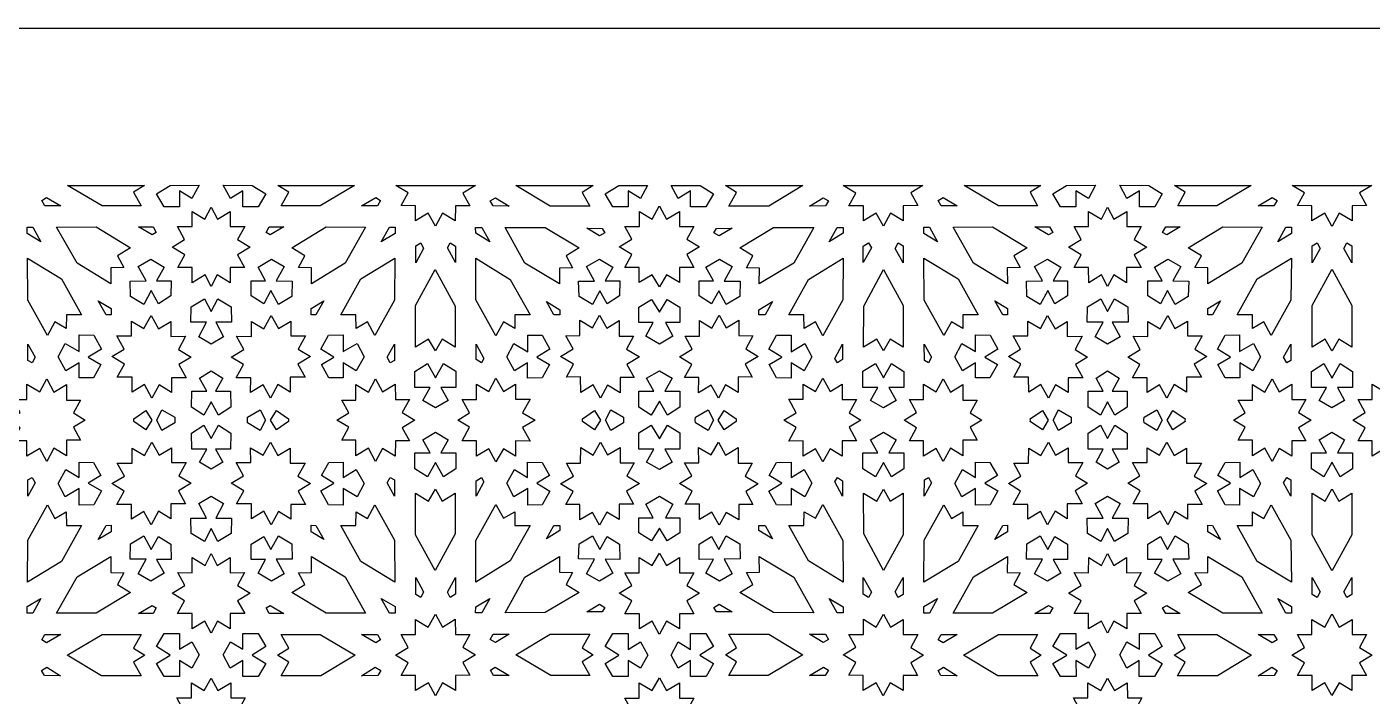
# Model space of a CAD drawing. Extents: x -340 to 340, y -245 to 245.
# Drawn here: x -166.6 to 5.1, y 159.7 to 245.1 of the extents above; entities that cross this region are included whole.
import ezdxf

# ---------------------------------------------------------------- set-up
doc = ezdxf.new("R2010")
doc.units = 0
doc.layers.add('LAYER_1', color=18, linetype='CONTINUOUS')

msp = doc.modelspace()

# ---------------------------------------------------------------- linework, layer by layer
at = {"layer": 'LAYER_1'}
msp.add_lwpolyline([(339.89, 144.89, 0.454904), (239.89, 244.89), (-340.11, 244.89), (-340.11, -245.11), (339.89, -245.11)], format="xyb", close=True, dxfattribs=at)
for points in [[(-151.58, 224.88), (-152.96, 224.01), (-151.99, 222.26), (-156.98, 222.27), (-161.37, 224.88)], [(-145.52, 223.19), (-147.1, 224.17), (-147.1, 222.16), (-149.07, 222.15), (-150.03, 223.82), (-148.3, 224.88), (-144.6, 224.89)], [(-137.81, 224.88), (-136.09, 223.82), (-137.05, 222.15), (-139.01, 222.16), (-139.02, 224.17), (-140.6, 223.19), (-141.52, 224.89)], [(-129.14, 222.27), (-134.12, 222.26), (-133.15, 224.01), (-134.54, 224.88), (-124.75, 224.88)], [(-109.32, 224.88), (-110.94, 223.9), (-110.05, 222.26), (-111.89, 222.27), (-111.9, 220.34), (-113.53, 221.34), (-114.44, 219.69), (-115.35, 221.34), (-116.99, 220.35), (-116.99, 222.28), (-118.83, 222.29), (-117.93, 223.92), (-119.5, 224.88), (-109.33, 224.88)], [(-94.29, 224.88), (-95.71, 223.98), (-94.73, 222.24), (-99.81, 222.23), (-104.18, 224.86), (-104.15, 224.88)], [(-88.26, 223.21), (-89.84, 224.18), (-89.84, 222.16), (-91.81, 222.15), (-92.77, 223.82), (-91.05, 224.88), (-87.36, 224.88)], [(-80.66, 224.88), (-78.94, 223.82), (-79.91, 222.15), (-81.87, 222.16), (-81.87, 224.18), (-83.46, 223.21), (-84.35, 224.88)], [(-67.54, 224.86), (-71.9, 222.23), (-76.98, 222.24), (-76.01, 223.98), (-77.43, 224.88), (-67.57, 224.88)], [(-52.22, 224.88), (-53.79, 223.92), (-52.89, 222.29), (-54.73, 222.28), (-54.73, 220.35), (-56.37, 221.34), (-57.27, 219.69), (-58.18, 221.34), (-59.82, 220.34), (-59.83, 222.27), (-61.67, 222.26), (-60.78, 223.9), (-62.39, 224.88), (-62.39, 224.88)], [(-37.18, 224.88), (-38.56, 224.01), (-37.59, 222.26), (-42.57, 222.27), (-46.96, 224.88)], [(-31.11, 223.19), (-32.7, 224.17), (-32.7, 222.16), (-34.67, 222.15), (-35.63, 223.82), (-33.9, 224.88), (-30.2, 224.89)], [(-23.41, 224.88), (-21.68, 223.82), (-22.65, 222.15), (-24.61, 222.16), (-24.61, 224.17), (-26.2, 223.19), (-27.11, 224.89)], [(-14.74, 222.27), (-19.72, 222.26), (-18.75, 224.01), (-20.14, 224.88), (-10.35, 224.88)], [(3.47, 223.92), (4.37, 222.29), (2.53, 222.28), (2.53, 220.35), (0.89, 221.34), (-0.01, 219.69), (-0.03, 219.71), (-0.04, 219.69), (-0.94, 221.34), (-2.59, 220.35), (-2.58, 222.28), (-4.43, 222.29), (-3.53, 223.92), (-5.1, 224.88), (5.04, 224.88)], [(-162.26, 222.27), (-164.28, 222.26), (-164.68, 222.96), (-164.05, 223.34)], [(-121.44, 222.96), (-121.84, 222.26), (-123.86, 222.27), (-122.06, 223.34)], [(-105.01, 222.24), (-107.08, 222.25), (-107.44, 222.9), (-106.76, 223.31)], [(-64.28, 222.9), (-64.64, 222.25), (-66.7, 222.24), (-64.96, 223.31)], [(-47.86, 222.27), (-49.88, 222.26), (-50.28, 222.96), (-49.65, 223.34)], [(-7.04, 222.96), (-7.44, 222.26), (-9.45, 222.27), (-7.66, 223.34)], [(-142.26, 220.56), (-140.62, 221.55), (-140.62, 219.62), (-138.78, 219.61), (-139.68, 217.98), (-138.07, 217), (-139.69, 216.02), (-138.79, 214.38), (-140.64, 214.39), (-140.64, 212.46), (-142.28, 213.46), (-143.06, 211.96), (-143.84, 213.46), (-145.48, 212.46), (-145.48, 214.39), (-147.32, 214.38), (-146.43, 216.02), (-148.05, 217), (-146.44, 217.98), (-147.34, 219.61), (-145.49, 219.62), (-145.5, 221.55), (-143.85, 220.56), (-143.06, 222.09)], [(-84.95, 220.56), (-83.31, 221.56), (-83.3, 219.63), (-81.46, 219.64), (-82.35, 218), (-80.74, 217.02), (-82.35, 216.04), (-81.45, 214.41), (-83.29, 214.4), (-83.29, 212.47), (-84.93, 213.46), (-85.86, 211.91), (-86.78, 213.46), (-88.43, 212.47), (-88.42, 214.4), (-90.27, 214.41), (-89.37, 216.04), (-90.98, 217.02), (-89.36, 218), (-90.25, 219.64), (-88.41, 219.63), (-88.4, 221.56), (-86.77, 220.56), (-85.89, 222.22), (-85.86, 222.14), (-85.83, 222.22)], [(-27.86, 220.56), (-26.22, 221.55), (-26.22, 219.62), (-24.38, 219.61), (-25.28, 217.98), (-23.66, 217), (-25.28, 216.02), (-24.39, 214.38), (-26.23, 214.39), (-26.24, 212.46), (-27.88, 213.46), (-28.66, 211.96), (-29.43, 213.46), (-31.07, 212.46), (-31.08, 214.39), (-32.92, 214.38), (-32.03, 216.02), (-33.65, 217), (-32.03, 217.98), (-32.93, 219.61), (-31.09, 219.62), (-31.1, 221.55), (-29.45, 220.56), (-28.66, 222.09)], [(-165.81, 219.54), (-164.77, 217.68), (-166.52, 218.72), (-166.54, 219.55)], [(-153.34, 216.91), (-155.01, 215.9), (-154.2, 214.39), (-155.86, 214.36), (-155.85, 212.33), (-160.17, 214.94), (-162.78, 219.56), (-157.74, 219.57)], [(-150.06, 218.88), (-150.6, 218.56), (-152.33, 219.58), (-150.46, 219.58)], [(-133.78, 219.58), (-135.52, 218.56), (-136.05, 218.88), (-135.66, 219.58)], [(-123.34, 219.56), (-125.95, 214.94), (-130.27, 212.33), (-130.26, 214.36), (-131.91, 214.39), (-131.11, 215.9), (-132.78, 216.91), (-128.37, 219.57)], [(-119.59, 218.72), (-121.35, 217.68), (-120.3, 219.54), (-119.58, 219.55)], [(-108.52, 219.51), (-107.51, 217.68), (-109.3, 218.76), (-109.31, 219.52)], [(-100.43, 219.49), (-96.1, 216.89), (-97.77, 215.88), (-96.96, 214.37), (-98.62, 214.33), (-98.6, 212.31), (-103.01, 214.95), (-105.55, 219.51)], [(-93.14, 219.38), (-92.82, 218.82), (-93.5, 218.42), (-95.13, 219.4)], [(-78.21, 218.42), (-78.89, 218.82), (-78.58, 219.38), (-76.59, 219.4)], [(-68.7, 214.95), (-73.12, 212.31), (-73.1, 214.33), (-74.75, 214.37), (-73.94, 215.88), (-75.61, 216.89), (-71.29, 219.49), (-66.17, 219.51)], [(-62.42, 218.76), (-64.2, 217.68), (-63.19, 219.51), (-62.41, 219.52)], [(-51.41, 219.54), (-50.37, 217.68), (-52.12, 218.72), (-52.13, 219.55)], [(-38.94, 216.91), (-40.61, 215.9), (-39.8, 214.39), (-41.46, 214.36), (-41.45, 212.33), (-45.76, 214.94), (-48.37, 219.56), (-43.34, 219.57)], [(-35.66, 218.88), (-36.2, 218.56), (-37.93, 219.58), (-36.06, 219.58)], [(-19.38, 219.58), (-21.11, 218.56), (-21.65, 218.88), (-21.25, 219.58)], [(-8.94, 219.56), (-11.55, 214.94), (-15.87, 212.33), (-15.86, 214.36), (-17.51, 214.39), (-16.7, 215.9), (-18.38, 216.91), (-13.97, 219.57)], [(-5.19, 218.72), (-6.94, 217.68), (-5.9, 219.54), (-5.18, 219.55)], [(-115.94, 216.83), (-116.95, 215.01), (-116.95, 217.17), (-116.32, 217.55)], [(-111.87, 217.13), (-111.88, 215.02), (-112.91, 216.89), (-112.55, 217.55)], [(-58.81, 216.89), (-59.84, 215.02), (-59.84, 217.13), (-59.16, 217.55)], [(-54.77, 217.17), (-54.76, 215.01), (-55.78, 216.83), (-55.39, 217.55)], [(-1.54, 216.83), (-2.55, 215.01), (-2.54, 217.17), (-1.92, 217.55)], [(2.49, 217.17), (2.49, 215.01), (1.48, 216.83), (1.86, 217.55)], [(-162.14, 212.97), (-159.59, 208.35), (-161.52, 208.36), (-161.55, 206.62), (-163, 207.46), (-163.95, 205.7), (-166.45, 210.23), (-166.51, 215.6)], [(-149.05, 214.44), (-150.01, 212.69), (-148.17, 212.7), (-148.19, 210.76), (-149.79, 209.76), (-150.7, 211.44), (-151.66, 209.69), (-153.36, 210.71), (-153.41, 212.66), (-151.37, 212.68), (-152.38, 214.53), (-150.75, 215.47)], [(-133.74, 214.53), (-134.75, 212.68), (-132.71, 212.66), (-132.76, 210.71), (-134.46, 209.69), (-135.42, 211.44), (-136.33, 209.76), (-137.93, 210.76), (-137.95, 212.7), (-136.11, 212.69), (-137.07, 214.44), (-135.36, 215.47)], [(-119.67, 210.23), (-122.17, 205.7), (-123.12, 207.46), (-124.57, 206.62), (-124.59, 208.36), (-126.52, 208.35), (-123.97, 212.97), (-119.61, 215.6)], [(-104.88, 212.86), (-102.36, 208.35), (-104.29, 208.35), (-104.31, 206.61), (-105.76, 207.45), (-106.71, 205.69), (-109.27, 210.29), (-109.3, 215.57)], [(-91.81, 214.43), (-92.76, 212.68), (-90.92, 212.7), (-90.93, 210.76), (-92.53, 209.76), (-93.44, 211.43), (-94.4, 209.68), (-96.1, 210.7), (-96.16, 212.64), (-94.12, 212.67), (-95.14, 214.52), (-93.51, 215.46)], [(-76.58, 214.52), (-77.59, 212.67), (-75.56, 212.64), (-75.61, 210.7), (-77.32, 209.68), (-78.27, 211.43), (-79.19, 209.76), (-80.78, 210.76), (-80.79, 212.7), (-78.95, 212.68), (-79.91, 214.43), (-78.2, 215.46)], [(-62.44, 210.29), (-65, 205.69), (-65.95, 207.45), (-67.4, 206.61), (-67.42, 208.35), (-69.35, 208.35), (-66.84, 212.86), (-62.42, 215.57)], [(-47.74, 212.97), (-45.19, 208.35), (-47.12, 208.36), (-47.15, 206.62), (-48.59, 207.46), (-49.55, 205.7), (-52.05, 210.23), (-52.11, 215.6)], [(-34.65, 214.44), (-35.61, 212.69), (-33.77, 212.7), (-33.79, 210.76), (-35.38, 209.76), (-36.29, 211.44), (-37.25, 209.69), (-38.96, 210.71), (-39, 212.66), (-36.97, 212.68), (-37.98, 214.53), (-36.35, 215.47)], [(-19.33, 214.53), (-20.34, 212.68), (-18.31, 212.66), (-18.36, 210.71), (-20.06, 209.69), (-21.02, 211.44), (-21.93, 209.76), (-23.53, 210.76), (-23.54, 212.7), (-21.7, 212.69), (-22.66, 214.44), (-20.96, 215.47)], [(-5.27, 210.23), (-7.77, 205.7), (-8.72, 207.46), (-10.17, 206.62), (-10.19, 208.36), (-12.12, 208.35), (-9.57, 212.97), (-5.21, 215.6)], [(-111.93, 209.45), (-111.93, 204.22), (-113.59, 205.24), (-114.44, 203.75), (-115.3, 205.24), (-116.96, 204.22), (-116.97, 209.55), (-114.46, 214.13)], [(-54.75, 209.55), (-54.76, 204.22), (-56.42, 205.24), (-57.27, 203.75), (-58.12, 205.24), (-59.79, 204.22), (-59.78, 209.45), (-57.26, 214.13)], [(2.51, 209.55), (2.5, 204.22), (0.84, 205.24), (-0.02, 203.75), (-0.03, 203.77), (-0.04, 203.75), (-0.89, 205.24), (-2.56, 204.22), (-2.57, 209.55), (-0.06, 214.13), (-0.03, 214.08), (0, 214.13)], [(-155.83, 209.16), (-155.82, 208.34), (-156.44, 208.34), (-157.46, 210.14)], [(-140.5, 209.38), (-140.44, 207.43), (-142.48, 207.41), (-141.46, 205.56), (-143.06, 204.63), (-144.65, 205.56), (-143.64, 207.41), (-145.67, 207.43), (-145.62, 209.38), (-143.91, 210.4), (-143.06, 208.76), (-142.2, 210.4)], [(-129.68, 208.34), (-130.3, 208.34), (-130.29, 209.16), (-128.66, 210.14)], [(-98.57, 209), (-98.56, 208.35), (-99.34, 208.35), (-100.28, 210.05)], [(-83.25, 209.32), (-83.24, 207.37), (-85.08, 207.39), (-84.13, 205.64), (-85.86, 204.62), (-87.59, 205.64), (-86.64, 207.39), (-88.47, 207.37), (-88.46, 209.32), (-86.87, 210.32), (-85.86, 208.71), (-84.85, 210.32)], [(-72.37, 208.35), (-73.15, 208.35), (-73.15, 209), (-71.43, 210.05)], [(-41.43, 209.16), (-41.42, 208.34), (-42.04, 208.34), (-43.05, 210.14)], [(-26.09, 209.38), (-26.04, 207.43), (-28.08, 207.41), (-27.06, 205.56), (-28.66, 204.63), (-30.25, 205.56), (-29.24, 207.41), (-31.27, 207.43), (-31.22, 209.38), (-29.51, 210.4), (-28.66, 208.76), (-27.8, 210.4)], [(-15.27, 208.34), (-15.89, 208.34), (-15.88, 209.16), (-14.26, 210.14)], [(-149.77, 206.55), (-148.2, 207.51), (-148.2, 205.6), (-146.31, 205.61), (-147.22, 203.93), (-145.62, 202.97), (-147.17, 202.03), (-146.24, 200.33), (-148.1, 200.32), (-148.1, 198.44), (-149.7, 199.4), (-150.62, 197.73), (-151.57, 199.45), (-153.14, 198.49), (-153.14, 200.39), (-155.03, 200.38), (-154.12, 202.06), (-155.72, 203.02), (-154.17, 203.97), (-155.1, 205.67), (-153.24, 205.67), (-153.24, 207.56), (-151.64, 206.6), (-150.72, 208.27)], [(-134.48, 206.6), (-132.88, 207.56), (-132.88, 205.67), (-131.02, 205.67), (-131.95, 203.97), (-130.4, 203.02), (-132, 202.06), (-131.08, 200.38), (-132.98, 200.39), (-132.98, 198.49), (-134.55, 199.45), (-135.5, 197.73), (-136.42, 199.4), (-138.02, 198.44), (-138.01, 200.32), (-139.88, 200.33), (-138.94, 202.03), (-140.5, 202.97), (-138.9, 203.93), (-139.81, 205.61), (-137.92, 205.6), (-137.91, 207.51), (-136.35, 206.55), (-135.4, 208.27)], [(-92.57, 206.65), (-90.97, 207.62), (-90.97, 205.63), (-89.16, 205.64), (-90.06, 203.99), (-88.41, 203), (-90, 202.03), (-89.07, 200.36), (-90.87, 200.35), (-90.87, 198.39), (-92.49, 199.36), (-93.38, 197.73), (-94.31, 199.4), (-95.9, 198.43), (-95.91, 200.42), (-97.72, 200.41), (-96.82, 202.06), (-98.46, 203.04), (-96.87, 204.02), (-97.8, 205.69), (-96, 205.7), (-96.01, 207.66), (-94.39, 206.69), (-93.49, 208.32)], [(-77.33, 206.69), (-75.71, 207.66), (-75.71, 205.7), (-73.92, 205.69), (-74.84, 204.02), (-73.25, 203.04), (-74.9, 202.06), (-74, 200.41), (-75.81, 200.42), (-75.82, 198.43), (-77.41, 199.4), (-78.33, 197.73), (-79.23, 199.36), (-80.85, 198.39), (-80.84, 200.35), (-82.64, 200.36), (-81.71, 202.03), (-83.3, 203), (-81.66, 203.99), (-82.56, 205.64), (-80.75, 205.63), (-80.74, 207.62), (-79.15, 206.65), (-78.22, 208.32)], [(-35.37, 206.55), (-33.8, 207.51), (-33.8, 205.6), (-31.9, 205.61), (-32.82, 203.93), (-31.22, 202.97), (-32.77, 202.03), (-31.83, 200.33), (-33.7, 200.32), (-33.7, 198.44), (-35.3, 199.4), (-36.21, 197.73), (-37.17, 199.45), (-38.73, 198.49), (-38.74, 200.39), (-40.63, 200.38), (-39.72, 202.06), (-41.32, 203.02), (-39.76, 203.97), (-40.7, 205.67), (-38.83, 205.67), (-38.84, 207.56), (-37.24, 206.6), (-36.32, 208.27)], [(-20.07, 206.6), (-18.48, 207.56), (-18.48, 205.67), (-16.61, 205.67), (-17.55, 203.97), (-16, 203.02), (-17.6, 202.06), (-16.68, 200.38), (-18.58, 200.39), (-18.58, 198.49), (-20.15, 199.45), (-21.1, 197.73), (-22.02, 199.4), (-23.61, 198.44), (-23.61, 200.32), (-25.48, 200.33), (-24.54, 202.03), (-26.09, 202.97), (-24.49, 203.93), (-25.41, 205.61), (-23.51, 205.6), (-23.51, 207.51), (-21.94, 206.55), (-20.99, 208.27)], [(-165.52, 202.93), (-165.9, 202.21), (-166.44, 202.54), (-166.45, 204.63)], [(-158.04, 205.75), (-157.06, 203.96), (-158.73, 202.95), (-157.13, 202), (-158.07, 200.32), (-159.92, 200.3), (-159.92, 202.23), (-161.58, 201.22), (-162.57, 203), (-161.68, 204.71), (-159.91, 203.66), (-159.9, 205.79)], [(-126.21, 203.66), (-124.44, 204.71), (-123.55, 203), (-124.54, 201.22), (-126.2, 202.23), (-126.19, 200.3), (-128.05, 200.32), (-128.99, 202), (-127.39, 202.95), (-129.06, 203.96), (-128.07, 205.75), (-126.22, 205.79)], [(-119.68, 202.54), (-120.22, 202.21), (-120.6, 202.93), (-119.66, 204.63)], [(-108.26, 202.8), (-108.57, 202.24), (-109.24, 202.65), (-109.25, 204.62)], [(-100.8, 205.75), (-99.82, 203.97), (-101.48, 202.95), (-99.88, 202), (-100.81, 200.32), (-102.67, 200.29), (-102.67, 202.22), (-104.33, 201.2), (-105.32, 202.98), (-104.44, 204.7), (-102.66, 203.65), (-102.66, 205.78)], [(-69.05, 203.65), (-67.28, 204.7), (-66.4, 202.98), (-67.39, 201.2), (-69.05, 202.22), (-69.05, 200.29), (-70.9, 200.32), (-71.84, 202), (-70.24, 202.95), (-71.9, 203.97), (-70.91, 205.75), (-69.05, 205.78)], [(-62.48, 202.65), (-63.15, 202.24), (-63.45, 202.8), (-62.47, 204.62)], [(-51.12, 202.93), (-51.5, 202.21), (-52.03, 202.54), (-52.05, 204.63)], [(-43.64, 205.75), (-42.66, 203.96), (-44.32, 202.95), (-42.72, 202), (-43.67, 200.32), (-45.52, 200.3), (-45.51, 202.23), (-47.18, 201.22), (-48.16, 203), (-47.28, 204.71), (-45.51, 203.66), (-45.5, 205.79)], [(-11.81, 203.66), (-10.04, 204.71), (-9.15, 203), (-10.14, 201.22), (-11.8, 202.23), (-11.79, 200.3), (-13.65, 200.32), (-14.59, 202), (-12.99, 202.95), (-14.65, 203.96), (-13.67, 205.75), (-11.82, 205.79)], [(-5.28, 202.54), (-5.81, 202.21), (-6.2, 202.93), (-5.26, 204.63)], [(-141.57, 200.29), (-142.49, 198.62), (-140.57, 198.63), (-140.56, 196.57), (-142.14, 195.55), (-143.06, 197.27), (-143.98, 195.55), (-145.56, 196.57), (-145.54, 198.63), (-143.62, 198.62), (-144.55, 200.29), (-143.06, 201.19)], [(-111.82, 201.15), (-111.83, 199.09), (-113.75, 199.09), (-112.82, 197.43), (-114.43, 196.47), (-116.05, 197.42), (-115.12, 199.09), (-117.05, 199.08), (-117.05, 201.14), (-115.47, 202.16), (-114.44, 200.32), (-113.41, 202.16)], [(-84.22, 200.28), (-85.15, 198.62), (-83.23, 198.61), (-83.23, 196.55), (-84.82, 195.54), (-85.86, 197.32), (-86.89, 195.54), (-88.48, 196.55), (-88.49, 198.61), (-86.56, 198.62), (-87.5, 200.28), (-85.86, 201.21)], [(-57.28, 200.32), (-56.25, 202.16), (-54.66, 201.14), (-54.67, 199.08), (-56.59, 199.09), (-55.66, 197.42), (-57.28, 196.47), (-58.9, 197.43), (-57.97, 199.09), (-59.89, 199.09), (-59.89, 201.15), (-58.3, 202.16)], [(-27.17, 200.29), (-28.09, 198.62), (-26.17, 198.63), (-26.16, 196.57), (-27.74, 195.55), (-28.66, 197.27), (-29.57, 195.55), (-31.15, 196.57), (-31.14, 198.63), (-29.22, 198.62), (-30.14, 200.29), (-28.66, 201.19)], [(2.59, 201.14), (2.59, 199.08), (0.67, 199.09), (1.59, 197.42), (-0.03, 196.47), (-1.65, 197.42), (-0.72, 199.09), (-2.64, 199.08), (-2.65, 201.14), (-1.07, 202.16), (-0.03, 200.32), (-0.03, 200.33), (-0.02, 200.32), (1.01, 202.16)], [(-163.13, 198.5), (-161.53, 199.46), (-161.53, 197.47), (-159.72, 197.47), (-160.63, 195.83), (-159.12, 194.91), (-160.63, 194), (-159.72, 192.35), (-161.53, 192.36), (-161.53, 190.37), (-163.13, 191.33), (-164.04, 189.65), (-164.94, 191.28), (-166.56, 190.31), (-166.56, 192.27), (-168.36, 192.27), (-167.44, 193.94), (-169.03, 194.91), (-167.44, 195.89), (-168.36, 197.56), (-166.56, 197.56), (-166.56, 199.52), (-164.94, 198.54), (-164.04, 200.17)], [(-121.17, 198.54), (-119.56, 199.52), (-119.55, 197.56), (-117.76, 197.56), (-118.68, 195.89), (-117.08, 194.91), (-118.68, 193.94), (-117.76, 192.27), (-119.55, 192.27), (-119.56, 190.31), (-121.17, 191.28), (-122.07, 189.65), (-122.99, 191.33), (-124.59, 190.37), (-124.59, 192.36), (-126.4, 192.35), (-125.49, 194), (-127, 194.91), (-125.49, 195.83), (-126.4, 197.47), (-124.59, 197.47), (-124.59, 199.46), (-122.99, 198.5), (-122.07, 200.17)], [(-105.77, 198.57), (-104.21, 199.51), (-104.21, 197.58), (-102.36, 197.59), (-103.31, 195.86), (-101.73, 194.91), (-103.31, 193.97), (-102.36, 192.24), (-104.21, 192.25), (-104.21, 190.32), (-105.77, 191.26), (-106.71, 189.57), (-107.64, 191.27), (-109.2, 190.33), (-109.19, 192.27), (-111.03, 192.28), (-110.07, 194), (-111.58, 194.91), (-110.07, 195.83), (-111.03, 197.55), (-109.19, 197.56), (-109.2, 199.49), (-107.64, 198.56), (-106.71, 200.26)], [(-64.08, 198.56), (-62.52, 199.49), (-62.53, 197.56), (-60.69, 197.55), (-61.64, 195.83), (-60.14, 194.91), (-61.64, 194), (-60.69, 192.28), (-62.53, 192.27), (-62.52, 190.33), (-64.08, 191.27), (-65.01, 189.57), (-65.95, 191.26), (-67.5, 190.32), (-67.51, 192.25), (-69.35, 192.24), (-68.41, 193.97), (-69.98, 194.91), (-68.41, 195.86), (-69.35, 197.59), (-67.51, 197.58), (-67.5, 199.51), (-65.95, 198.57), (-65.01, 200.26)], [(-48.72, 198.5), (-47.13, 199.46), (-47.13, 197.47), (-45.31, 197.47), (-46.22, 195.83), (-44.72, 194.91), (-46.22, 194), (-45.31, 192.35), (-47.13, 192.36), (-47.13, 190.37), (-48.72, 191.33), (-49.64, 189.65), (-50.54, 191.28), (-52.16, 190.31), (-52.16, 192.27), (-53.96, 192.27), (-53.04, 193.94), (-54.63, 194.91), (-53.04, 195.89), (-53.96, 197.56), (-52.16, 197.56), (-52.16, 199.52), (-50.54, 198.54), (-49.64, 200.17)], [(-6.77, 198.54), (-5.15, 199.52), (-5.15, 197.56), (-3.35, 197.56), (-4.28, 195.89), (-2.68, 194.91), (-4.28, 193.94), (-3.35, 192.27), (-5.15, 192.27), (-5.15, 190.31), (-6.77, 191.28), (-7.67, 189.65), (-8.59, 191.33), (-10.19, 190.37), (-10.18, 192.36), (-12, 192.35), (-11.09, 194), (-12.6, 194.91), (-11.09, 195.83), (-12, 197.47), (-10.18, 197.47), (-10.19, 199.46), (-8.59, 198.5), (-7.67, 200.17)], [(8.53, 198.5), (10.13, 199.46), (10.13, 197.47), (11.94, 197.47), (11.03, 195.83), (12.54, 194.91), (11.03, 194), (11.94, 192.35), (10.13, 192.36), (10.13, 190.37), (8.53, 191.33), (7.62, 189.65), (6.72, 191.28), (5.1, 190.31), (5.09, 192.27), (3.3, 192.27), (4.22, 193.94), (2.63, 194.91), (4.22, 195.89), (3.3, 197.56), (5.09, 197.56), (5.1, 199.52), (6.72, 198.54), (7.62, 200.17)], [(-150.63, 194.91), (-151.38, 193.68), (-152.93, 194.75), (-152.93, 194.91), (-152.93, 195.08), (-151.38, 196.15)], [(-147.71, 195.28), (-147.7, 194.91), (-147.71, 194.55), (-149.33, 193.6), (-150, 194.91), (-149.33, 196.23)], [(-136.12, 194.91), (-136.79, 193.6), (-138.41, 194.55), (-138.42, 194.91), (-138.41, 195.28), (-136.79, 196.23)], [(-133.19, 195.08), (-133.19, 194.91), (-133.19, 194.75), (-134.73, 193.68), (-135.48, 194.91), (-134.73, 196.15)], [(-93.38, 194.91), (-94.13, 193.68), (-95.68, 194.75), (-95.67, 194.91), (-95.68, 195.08), (-94.13, 196.15)], [(-90.45, 195.28), (-90.44, 194.91), (-90.45, 194.55), (-92.07, 193.6), (-92.75, 194.91), (-92.07, 196.23)], [(-78.97, 194.91), (-79.64, 193.6), (-81.26, 194.55), (-81.28, 194.91), (-81.26, 195.28), (-79.64, 196.23)], [(-76.04, 195.08), (-76.04, 194.91), (-76.04, 194.75), (-77.59, 193.68), (-78.34, 194.91), (-77.59, 196.15)], [(-36.23, 194.91), (-36.98, 193.68), (-38.53, 194.75), (-38.52, 194.91), (-38.53, 195.08), (-36.98, 196.15)], [(-33.3, 195.28), (-33.29, 194.91), (-33.3, 194.55), (-34.93, 193.6), (-35.6, 194.91), (-34.93, 196.23)], [(-21.71, 194.91), (-22.39, 193.6), (-24.01, 194.55), (-24.02, 194.91), (-24.01, 195.28), (-22.39, 196.23)], [(-18.78, 195.08), (-18.79, 194.91), (-18.78, 194.75), (-20.33, 193.68), (-21.08, 194.91), (-20.33, 196.15)], [(-140.56, 193.26), (-140.57, 191.2), (-142.49, 191.21), (-141.57, 189.54), (-143.06, 188.64), (-144.55, 189.54), (-143.62, 191.21), (-145.54, 191.2), (-145.56, 193.26), (-143.98, 194.28), (-143.06, 192.56), (-142.14, 194.28)], [(-83.23, 193.28), (-83.23, 191.22), (-85.15, 191.21), (-84.22, 189.55), (-85.86, 188.62), (-87.5, 189.55), (-86.56, 191.21), (-88.49, 191.22), (-88.48, 193.28), (-86.89, 194.29), (-85.86, 192.51), (-84.82, 194.29)], [(-26.16, 193.26), (-26.17, 191.2), (-28.09, 191.21), (-27.17, 189.54), (-28.66, 188.64), (-30.14, 189.54), (-29.22, 191.21), (-31.14, 191.2), (-31.15, 193.26), (-29.57, 194.28), (-28.66, 192.56), (-27.74, 194.28)], [(-112.82, 192.4), (-113.75, 190.74), (-111.83, 190.74), (-111.82, 188.68), (-113.41, 187.66), (-114.44, 189.51), (-115.47, 187.67), (-117.05, 188.68), (-117.05, 190.75), (-115.12, 190.74), (-116.05, 192.41), (-114.43, 193.36)], [(-55.66, 192.41), (-56.59, 190.74), (-54.67, 190.75), (-54.66, 188.68), (-56.25, 187.67), (-57.28, 189.51), (-58.3, 187.66), (-59.89, 188.68), (-59.89, 190.74), (-57.97, 190.74), (-58.9, 192.4), (-57.28, 193.36)], [(1.59, 192.41), (0.67, 190.74), (2.59, 190.75), (2.59, 188.68), (1.01, 187.67), (-0.02, 189.51), (-0.03, 189.5), (-0.03, 189.51), (-1.07, 187.67), (-2.65, 188.68), (-2.64, 190.75), (-0.72, 190.74), (-1.65, 192.41), (-0.03, 193.36)], [(-149.7, 190.43), (-148.1, 191.39), (-148.1, 189.51), (-146.24, 189.5), (-147.17, 187.8), (-145.62, 186.86), (-147.22, 185.89), (-146.31, 184.22), (-148.2, 184.22), (-148.2, 182.32), (-149.77, 183.28), (-150.72, 181.56), (-151.64, 183.23), (-153.24, 182.27), (-153.24, 184.15), (-155.1, 184.16), (-154.17, 185.86), (-155.72, 186.81), (-154.12, 187.77), (-155.03, 189.44), (-153.14, 189.44), (-153.14, 191.34), (-151.57, 190.38), (-150.62, 192.1)], [(-134.55, 190.38), (-132.98, 191.34), (-132.98, 189.44), (-131.08, 189.44), (-132, 187.77), (-130.4, 186.81), (-131.95, 185.86), (-131.02, 184.16), (-132.88, 184.15), (-132.88, 182.27), (-134.48, 183.23), (-135.4, 181.56), (-136.35, 183.28), (-137.91, 182.32), (-137.92, 184.22), (-139.81, 184.22), (-138.9, 185.89), (-140.5, 186.86), (-138.94, 187.8), (-139.88, 189.5), (-138.01, 189.51), (-138.02, 191.39), (-136.42, 190.43), (-135.5, 192.1)], [(-92.49, 190.47), (-90.87, 191.44), (-90.87, 189.48), (-89.07, 189.47), (-90, 187.8), (-88.41, 186.83), (-90.06, 185.84), (-89.16, 184.19), (-90.97, 184.2), (-90.97, 182.21), (-92.57, 183.18), (-93.49, 181.51), (-94.39, 183.14), (-96.01, 182.17), (-96, 184.13), (-97.8, 184.14), (-96.87, 185.81), (-98.46, 186.78), (-96.82, 187.77), (-97.72, 189.42), (-95.91, 189.41), (-95.9, 191.4), (-94.31, 190.43), (-93.38, 192.1)], [(-77.41, 190.43), (-75.82, 191.4), (-75.81, 189.41), (-74, 189.42), (-74.9, 187.77), (-73.25, 186.78), (-74.84, 185.81), (-73.92, 184.14), (-75.71, 184.13), (-75.71, 182.17), (-77.33, 183.14), (-78.22, 181.51), (-79.15, 183.18), (-80.74, 182.21), (-80.75, 184.2), (-82.56, 184.19), (-81.66, 185.84), (-83.3, 186.83), (-81.71, 187.8), (-82.64, 189.47), (-80.84, 189.48), (-80.85, 191.44), (-79.23, 190.47), (-78.33, 192.1)], [(-35.3, 190.43), (-33.7, 191.39), (-33.7, 189.51), (-31.83, 189.5), (-32.77, 187.8), (-31.22, 186.86), (-32.82, 185.89), (-31.9, 184.22), (-33.8, 184.22), (-33.8, 182.32), (-35.37, 183.28), (-36.32, 181.56), (-37.24, 183.23), (-38.84, 182.27), (-38.83, 184.15), (-40.7, 184.16), (-39.76, 185.86), (-41.32, 186.81), (-39.72, 187.77), (-40.63, 189.44), (-38.74, 189.44), (-38.73, 191.34), (-37.17, 190.38), (-36.21, 192.1)], [(-20.15, 190.38), (-18.58, 191.34), (-18.58, 189.44), (-16.68, 189.44), (-17.6, 187.77), (-16, 186.81), (-17.55, 185.86), (-16.61, 184.16), (-18.48, 184.15), (-18.48, 182.27), (-20.07, 183.23), (-20.99, 181.56), (-21.94, 183.28), (-23.51, 182.32), (-23.51, 184.22), (-25.41, 184.22), (-24.49, 185.89), (-26.09, 186.86), (-24.54, 187.8), (-25.48, 189.5), (-23.61, 189.51), (-23.61, 191.39), (-22.02, 190.43), (-21.1, 192.1)], [(-158.07, 189.51), (-157.13, 187.83), (-158.73, 186.88), (-157.06, 185.87), (-158.04, 184.08), (-159.9, 184.04), (-159.91, 186.17), (-161.68, 185.12), (-162.57, 186.83), (-161.58, 188.61), (-159.92, 187.6), (-159.92, 189.53)], [(-126.2, 187.6), (-124.54, 188.61), (-123.55, 186.83), (-124.44, 185.12), (-126.21, 186.17), (-126.22, 184.04), (-128.07, 184.08), (-129.06, 185.87), (-127.39, 186.88), (-128.99, 187.83), (-128.05, 189.51), (-126.19, 189.53)], [(-100.81, 189.51), (-99.88, 187.83), (-101.48, 186.88), (-99.82, 185.86), (-100.8, 184.08), (-102.66, 184.04), (-102.66, 186.18), (-104.44, 185.13), (-105.32, 186.85), (-104.33, 188.62), (-102.67, 187.61), (-102.67, 189.54)], [(-69.05, 187.61), (-67.39, 188.62), (-66.4, 186.85), (-67.28, 185.13), (-69.05, 186.18), (-69.05, 184.04), (-70.91, 184.08), (-71.9, 185.86), (-70.24, 186.88), (-71.84, 187.83), (-70.9, 189.51), (-69.05, 189.54)], [(-43.67, 189.51), (-42.72, 187.83), (-44.32, 186.88), (-42.66, 185.87), (-43.64, 184.08), (-45.5, 184.04), (-45.51, 186.17), (-47.28, 185.12), (-48.16, 186.83), (-47.18, 188.61), (-45.51, 187.6), (-45.52, 189.53)], [(-11.8, 187.6), (-10.14, 188.61), (-9.15, 186.83), (-10.04, 185.12), (-11.81, 186.17), (-11.82, 184.04), (-13.67, 184.08), (-14.65, 185.87), (-12.99, 186.88), (-14.59, 187.83), (-13.65, 189.51), (-11.79, 189.53)], [(-165.52, 186.9), (-166.45, 185.2), (-166.44, 187.28), (-165.9, 187.61)], [(-119.68, 187.28), (-119.66, 185.2), (-120.6, 186.9), (-120.22, 187.61)], [(-108.26, 187.02), (-109.25, 185.21), (-109.24, 187.18), (-108.57, 187.59)], [(-62.48, 187.18), (-62.47, 185.21), (-63.45, 187.02), (-63.15, 187.59)], [(-51.12, 186.9), (-52.05, 185.2), (-52.03, 187.28), (-51.5, 187.61)], [(-5.28, 187.28), (-5.26, 185.2), (-6.2, 186.9), (-5.81, 187.61)], [(-113.59, 184.59), (-111.93, 185.6), (-111.93, 180.38), (-114.46, 175.7), (-116.97, 180.28), (-116.96, 185.61), (-115.3, 184.59), (-114.44, 186.08)], [(-56.42, 184.59), (-54.76, 185.61), (-54.75, 180.28), (-57.26, 175.7), (-59.78, 180.38), (-59.79, 185.6), (-58.12, 184.59), (-57.27, 186.08)], [(0.84, 184.59), (2.5, 185.61), (2.51, 180.28), (0, 175.7), (-0.03, 175.75), (-0.06, 175.7), (-2.57, 180.28), (-2.56, 185.61), (-0.89, 184.59), (-0.04, 186.08), (-0.03, 186.06), (-0.02, 186.08)], [(-163, 182.36), (-161.55, 183.21), (-161.52, 181.47), (-159.59, 181.48), (-162.14, 176.86), (-166.51, 174.23), (-166.45, 179.6), (-163.95, 184.12)], [(-141.46, 184.27), (-142.48, 182.42), (-140.44, 182.4), (-140.5, 180.45), (-142.2, 179.43), (-143.06, 181.07), (-143.91, 179.43), (-145.62, 180.45), (-145.67, 182.4), (-143.64, 182.42), (-144.65, 184.27), (-143.06, 185.2)], [(-119.67, 179.6), (-119.61, 174.23), (-123.97, 176.86), (-126.52, 181.48), (-124.59, 181.47), (-124.57, 183.21), (-123.12, 182.36), (-122.17, 184.12)], [(-105.76, 182.38), (-104.31, 183.22), (-104.29, 181.48), (-102.36, 181.48), (-104.88, 176.96), (-109.3, 174.25), (-109.27, 179.54), (-106.71, 184.14)], [(-84.13, 184.19), (-85.08, 182.44), (-83.24, 182.46), (-83.25, 180.51), (-84.85, 179.51), (-85.86, 181.12), (-86.87, 179.51), (-88.46, 180.51), (-88.47, 182.46), (-86.64, 182.44), (-87.59, 184.19), (-85.86, 185.21)], [(-62.44, 179.54), (-62.42, 174.25), (-66.84, 176.96), (-69.35, 181.48), (-67.42, 181.48), (-67.4, 183.22), (-65.95, 182.38), (-65, 184.14)], [(-48.59, 182.36), (-47.15, 183.21), (-47.12, 181.47), (-45.19, 181.48), (-47.74, 176.86), (-52.11, 174.23), (-52.05, 179.6), (-49.55, 184.12)], [(-27.06, 184.27), (-28.08, 182.42), (-26.04, 182.4), (-26.09, 180.45), (-27.8, 179.43), (-28.66, 181.07), (-29.51, 179.43), (-31.22, 180.45), (-31.27, 182.4), (-29.24, 182.42), (-30.25, 184.27), (-28.66, 185.2)], [(-5.27, 179.6), (-5.21, 174.23), (-9.57, 176.86), (-12.12, 181.48), (-10.19, 181.47), (-10.17, 183.21), (-8.72, 182.36), (-7.77, 184.12)], [(-155.83, 180.67), (-157.46, 179.69), (-156.44, 181.48), (-155.82, 181.49)], [(-129.68, 181.48), (-128.66, 179.69), (-130.29, 180.67), (-130.3, 181.49)], [(-98.57, 180.83), (-100.28, 179.78), (-99.34, 181.48), (-98.56, 181.48)], [(-72.37, 181.48), (-71.43, 179.78), (-73.15, 180.83), (-73.15, 181.48)], [(-41.43, 180.67), (-43.05, 179.69), (-42.04, 181.48), (-41.42, 181.49)], [(-15.27, 181.48), (-14.26, 179.69), (-15.88, 180.67), (-15.89, 181.49)], [(-150.7, 178.39), (-149.79, 180.07), (-148.19, 179.07), (-148.17, 177.12), (-150.01, 177.14), (-149.05, 175.39), (-150.75, 174.36), (-152.38, 175.3), (-151.37, 177.15), (-153.41, 177.17), (-153.36, 179.12), (-151.66, 180.14)], [(-132.76, 179.12), (-132.71, 177.17), (-134.75, 177.15), (-133.74, 175.3), (-135.36, 174.36), (-137.07, 175.39), (-136.11, 177.14), (-137.95, 177.12), (-137.93, 179.07), (-136.33, 180.07), (-135.42, 178.39), (-134.46, 180.14)], [(-93.44, 178.4), (-92.53, 180.07), (-90.93, 179.07), (-90.92, 177.12), (-92.76, 177.15), (-91.81, 175.39), (-93.51, 174.37), (-95.14, 175.31), (-94.12, 177.16), (-96.16, 177.19), (-96.1, 179.13), (-94.4, 180.15)], [(-75.61, 179.13), (-75.56, 177.19), (-77.59, 177.16), (-76.58, 175.31), (-78.2, 174.37), (-79.91, 175.39), (-78.95, 177.15), (-80.79, 177.12), (-80.78, 179.07), (-79.19, 180.07), (-78.27, 178.4), (-77.32, 180.15)], [(-36.29, 178.39), (-35.38, 180.07), (-33.79, 179.07), (-33.77, 177.12), (-35.61, 177.14), (-34.65, 175.39), (-36.35, 174.36), (-37.98, 175.3), (-36.97, 177.15), (-39, 177.17), (-38.96, 179.12), (-37.25, 180.14)], [(-18.36, 179.12), (-18.31, 177.17), (-20.34, 177.15), (-19.33, 175.3), (-20.96, 174.36), (-22.66, 175.39), (-21.7, 177.14), (-23.54, 177.12), (-23.53, 179.07), (-21.93, 180.07), (-21.02, 178.39), (-20.06, 180.14)], [(-155.86, 175.47), (-154.2, 175.44), (-155.01, 173.92), (-153.34, 172.92), (-157.74, 170.26), (-162.78, 170.27), (-160.17, 174.89), (-155.85, 177.5)], [(-142.28, 176.37), (-140.64, 177.37), (-140.64, 175.44), (-138.79, 175.45), (-139.69, 173.81), (-138.07, 172.83), (-139.68, 171.85), (-138.78, 170.22), (-140.62, 170.21), (-140.62, 168.28), (-142.26, 169.27), (-143.06, 167.74), (-143.85, 169.27), (-145.5, 168.28), (-145.49, 170.21), (-147.34, 170.22), (-146.44, 171.85), (-148.05, 172.83), (-146.43, 173.81), (-147.32, 175.45), (-145.48, 175.44), (-145.48, 177.37), (-143.84, 176.37), (-143.06, 177.87)], [(-125.95, 174.89), (-123.34, 170.27), (-128.37, 170.26), (-132.78, 172.92), (-131.11, 173.92), (-131.91, 175.44), (-130.26, 175.47), (-130.27, 177.5)], [(-98.62, 175.5), (-96.96, 175.46), (-97.77, 173.95), (-96.1, 172.93), (-100.43, 170.34), (-105.55, 170.31), (-103.01, 174.88), (-98.6, 177.52)], [(-84.93, 176.37), (-83.29, 177.36), (-83.29, 175.42), (-81.45, 175.42), (-82.35, 173.79), (-80.74, 172.81), (-82.35, 171.83), (-81.46, 170.19), (-83.3, 170.2), (-83.31, 168.27), (-84.95, 169.27), (-85.83, 167.61), (-85.86, 167.69), (-85.89, 167.61), (-86.77, 169.27), (-88.4, 168.27), (-88.41, 170.2), (-90.25, 170.19), (-89.36, 171.83), (-90.98, 172.81), (-89.37, 173.79), (-90.27, 175.42), (-88.42, 175.42), (-88.43, 177.36), (-86.78, 176.37), (-85.86, 177.92)], [(-68.7, 174.88), (-66.17, 170.31), (-71.29, 170.34), (-75.61, 172.93), (-73.94, 173.95), (-74.75, 175.46), (-73.1, 175.5), (-73.12, 177.52)], [(-41.46, 175.47), (-39.8, 175.44), (-40.61, 173.92), (-38.94, 172.92), (-43.34, 170.26), (-48.37, 170.27), (-45.76, 174.89), (-41.45, 177.5)], [(-27.88, 176.37), (-26.24, 177.37), (-26.23, 175.44), (-24.39, 175.45), (-25.28, 173.81), (-23.66, 172.83), (-25.28, 171.85), (-24.38, 170.22), (-26.22, 170.21), (-26.22, 168.28), (-27.86, 169.27), (-28.66, 167.74), (-29.45, 169.27), (-31.1, 168.28), (-31.09, 170.21), (-32.93, 170.22), (-32.03, 171.85), (-33.65, 172.83), (-32.03, 173.81), (-32.92, 175.45), (-31.08, 175.44), (-31.07, 177.37), (-29.43, 176.37), (-28.66, 177.87)], [(-11.55, 174.89), (-8.94, 170.27), (-13.97, 170.26), (-18.38, 172.92), (-16.7, 173.92), (-17.51, 175.44), (-15.86, 175.47), (-15.87, 177.5)], [(-115.94, 172.99), (-116.32, 172.28), (-116.95, 172.66), (-116.95, 174.82)], [(-111.87, 172.7), (-112.55, 172.28), (-112.91, 172.94), (-111.88, 174.81)], [(-58.81, 172.94), (-59.16, 172.28), (-59.84, 172.7), (-59.84, 174.81)], [(-54.77, 172.66), (-55.39, 172.28), (-55.78, 172.99), (-54.76, 174.82)], [(-1.54, 172.99), (-1.92, 172.28), (-2.54, 172.66), (-2.55, 174.82)], [(2.49, 172.66), (1.86, 172.28), (1.48, 172.99), (2.49, 174.82)], [(-165.81, 170.28), (-166.54, 170.28), (-166.52, 171.11), (-164.77, 172.15)], [(-119.59, 171.11), (-119.58, 170.28), (-120.3, 170.28), (-121.35, 172.15)], [(-108.52, 170.32), (-109.31, 170.31), (-109.3, 171.07), (-107.51, 172.15)], [(-62.42, 171.07), (-62.41, 170.31), (-63.19, 170.32), (-64.2, 172.15)], [(-51.41, 170.28), (-52.13, 170.28), (-52.12, 171.11), (-50.37, 172.15)], [(-5.19, 171.11), (-5.18, 170.28), (-5.9, 170.28), (-6.94, 172.15)], [(-150.06, 170.95), (-150.46, 170.25), (-152.33, 170.25), (-150.6, 171.27)], [(-133.78, 170.25), (-135.66, 170.25), (-136.05, 170.95), (-135.52, 171.27)], [(-113.53, 168.49), (-111.9, 169.49), (-111.89, 167.56), (-110.05, 167.57), (-110.94, 165.93), (-109.32, 164.95), (-110.93, 163.97), (-110.03, 162.34), (-111.88, 162.33), (-111.87, 160.4), (-113.52, 161.39), (-114.42, 159.74), (-115.33, 161.39), (-116.97, 160.38), (-116.97, 162.32), (-118.82, 162.31), (-117.92, 163.95), (-119.54, 164.92), (-117.93, 165.91), (-118.83, 167.54), (-116.99, 167.54), (-116.99, 169.48), (-115.35, 168.49), (-114.44, 170.14)], [(-92.82, 171.01), (-93.14, 170.45), (-95.13, 170.43), (-93.5, 171.41)], [(-76.59, 170.43), (-78.58, 170.45), (-78.89, 171.01), (-78.21, 171.41)], [(-56.37, 168.49), (-54.73, 169.48), (-54.73, 167.54), (-52.89, 167.54), (-53.79, 165.91), (-52.17, 164.92), (-53.79, 163.95), (-52.9, 162.31), (-54.74, 162.32), (-54.75, 160.38), (-56.39, 161.39), (-57.3, 159.74), (-58.2, 161.39), (-59.84, 160.4), (-59.84, 162.33), (-61.68, 162.34), (-60.78, 163.97), (-62.39, 164.95), (-60.78, 165.93), (-61.67, 167.57), (-59.83, 167.56), (-59.82, 169.49), (-58.18, 168.49), (-57.27, 170.14)], [(-35.66, 170.95), (-36.06, 170.25), (-37.93, 170.25), (-36.2, 171.27)], [(-19.38, 170.25), (-21.25, 170.25), (-21.65, 170.95), (-21.11, 171.27)], [(0.89, 168.49), (2.53, 169.48), (2.53, 167.54), (4.37, 167.54), (3.47, 165.91), (5.08, 164.92), (3.47, 163.95), (4.36, 162.31), (2.51, 162.32), (2.51, 160.38), (0.87, 161.39), (-0.03, 159.76), (-0.93, 161.39), (-2.56, 160.38), (-2.57, 162.32), (-4.41, 162.31), (-3.52, 163.95), (-5.14, 164.92), (-3.53, 165.91), (-4.43, 167.54), (-2.58, 167.54), (-2.59, 169.48), (-0.94, 168.49), (-0.04, 170.14), (-0.03, 170.11), (-0.01, 170.14)], [(-162.26, 167.56), (-164.05, 166.49), (-164.68, 166.87), (-164.28, 167.57)], [(-152.96, 165.82), (-151.54, 164.93), (-152.96, 164.03), (-151.99, 162.28), (-157.07, 162.28), (-161.43, 164.91), (-156.98, 167.56), (-151.99, 167.57)], [(-147.1, 167.67), (-147.1, 165.66), (-145.52, 166.63), (-144.6, 164.94), (-145.51, 163.24), (-147.1, 164.21), (-147.1, 162.2), (-149.06, 162.19), (-150.03, 163.85), (-148.27, 164.93), (-150.03, 166.01), (-149.07, 167.67)], [(-136.09, 166.01), (-137.84, 164.93), (-136.09, 163.85), (-137.06, 162.19), (-139.02, 162.2), (-139.02, 164.21), (-140.61, 163.24), (-141.52, 164.94), (-140.6, 166.63), (-139.02, 165.66), (-139.01, 167.67), (-137.05, 167.67)], [(-129.14, 167.56), (-124.69, 164.91), (-129.05, 162.28), (-134.13, 162.28), (-133.16, 164.03), (-134.57, 164.93), (-133.15, 165.82), (-134.12, 167.57)], [(-121.44, 166.87), (-122.06, 166.49), (-123.86, 167.56), (-121.84, 167.57)], [(-106.76, 166.52), (-107.44, 166.92), (-107.08, 167.58), (-105.01, 167.58)], [(-94.73, 167.59), (-95.71, 165.85), (-94.29, 164.95), (-95.71, 164.06), (-94.74, 162.31), (-99.72, 162.32), (-104.18, 164.97), (-99.81, 167.6)], [(-89.84, 167.67), (-89.84, 165.65), (-88.26, 166.62), (-87.35, 164.92), (-88.26, 163.23), (-89.85, 164.21), (-89.85, 162.19), (-91.81, 162.19), (-92.78, 163.85), (-91.02, 164.93), (-92.77, 166.01), (-91.81, 167.67)], [(-78.94, 166.01), (-80.7, 164.93), (-78.94, 163.85), (-79.9, 162.19), (-81.87, 162.19), (-81.87, 164.21), (-83.45, 163.23), (-84.37, 164.92), (-83.46, 166.62), (-81.87, 165.65), (-81.87, 167.67), (-79.91, 167.67)], [(-67.54, 164.97), (-71.99, 162.32), (-76.98, 162.31), (-76.01, 164.06), (-77.43, 164.95), (-76.01, 165.85), (-76.98, 167.59), (-71.9, 167.6)], [(-64.64, 167.58), (-64.28, 166.92), (-64.96, 166.52), (-66.7, 167.58)], [(-47.86, 167.56), (-49.65, 166.49), (-50.28, 166.87), (-49.88, 167.57)], [(-38.56, 165.82), (-37.14, 164.93), (-38.56, 164.03), (-37.58, 162.28), (-42.67, 162.28), (-47.03, 164.91), (-42.57, 167.56), (-37.59, 167.57)], [(-32.7, 167.67), (-32.7, 165.66), (-31.11, 166.63), (-30.2, 164.94), (-31.11, 163.24), (-32.7, 164.21), (-32.69, 162.2), (-34.66, 162.19), (-35.63, 163.85), (-33.87, 164.93), (-35.63, 166.01), (-34.67, 167.67)], [(-21.68, 166.01), (-23.44, 164.93), (-21.69, 163.85), (-22.66, 162.19), (-24.62, 162.2), (-24.62, 164.21), (-26.2, 163.24), (-27.11, 164.94), (-26.2, 166.63), (-24.61, 165.66), (-24.61, 167.67), (-22.65, 167.67)], [(-14.74, 167.56), (-10.28, 164.91), (-14.65, 162.28), (-19.73, 162.28), (-18.75, 164.03), (-20.17, 164.93), (-18.75, 165.82), (-19.72, 167.57)], [(-7.04, 166.87), (-7.66, 166.49), (-9.45, 167.56), (-7.44, 167.57)], [(-162.27, 162.29), (-164.33, 162.3), (-164.69, 162.95), (-164.01, 163.36)], [(-121.42, 162.95), (-121.79, 162.3), (-123.85, 162.29), (-122.11, 163.36)], [(-105.01, 162.32), (-107.02, 162.3), (-107.42, 163.01), (-106.8, 163.39)], [(-64.29, 163.01), (-64.69, 162.3), (-66.71, 162.32), (-64.92, 163.39)], [(-47.87, 162.29), (-49.93, 162.3), (-50.29, 162.95), (-49.61, 163.36)], [(-7.02, 162.95), (-7.39, 162.3), (-9.45, 162.29), (-7.7, 163.36)], [(-142.19, 160.39), (-140.55, 161.39), (-140.54, 159.45), (-138.7, 159.46), (-139.59, 157.82), (-137.97, 156.85), (-139.59, 155.86), (-138.69, 154.23), (-140.53, 154.23), (-140.53, 152.29), (-142.17, 153.28), (-143.06, 151.67), (-143.95, 153.28), (-145.59, 152.29), (-145.59, 154.23), (-147.43, 154.23), (-146.53, 155.86), (-148.14, 156.85), (-146.53, 157.82), (-147.42, 159.46), (-145.57, 159.45), (-145.57, 161.39), (-143.93, 160.39), (-143.06, 161.97)], [(-84.93, 160.38), (-83.29, 161.37), (-83.29, 159.44), (-81.45, 159.44), (-82.35, 157.8), (-80.74, 156.82), (-82.35, 155.84), (-81.46, 154.21), (-83.3, 154.21), (-83.31, 152.28), (-84.95, 153.28), (-85.86, 151.64), (-86.77, 153.28), (-88.4, 152.28), (-88.41, 154.21), (-90.25, 154.21), (-89.36, 155.84), (-90.98, 156.82), (-89.37, 157.8), (-90.27, 159.44), (-88.42, 159.44), (-88.43, 161.37), (-86.78, 160.38), (-85.86, 162.02)], [(-27.79, 160.39), (-26.15, 161.39), (-26.14, 159.45), (-24.3, 159.46), (-25.19, 157.82), (-23.57, 156.85), (-25.19, 155.86), (-24.29, 154.23), (-26.13, 154.23), (-26.12, 152.29), (-27.77, 153.28), (-28.66, 151.67), (-29.55, 153.28), (-31.19, 152.29), (-31.19, 154.23), (-33.03, 154.23), (-32.13, 155.86), (-33.74, 156.85), (-32.12, 157.82), (-33.02, 159.46), (-31.17, 159.45), (-31.17, 161.39), (-29.53, 160.39), (-28.66, 161.97)]]:
    msp.add_lwpolyline(points, close=True, dxfattribs=at)

doc.saveas('drawing.dxf')
